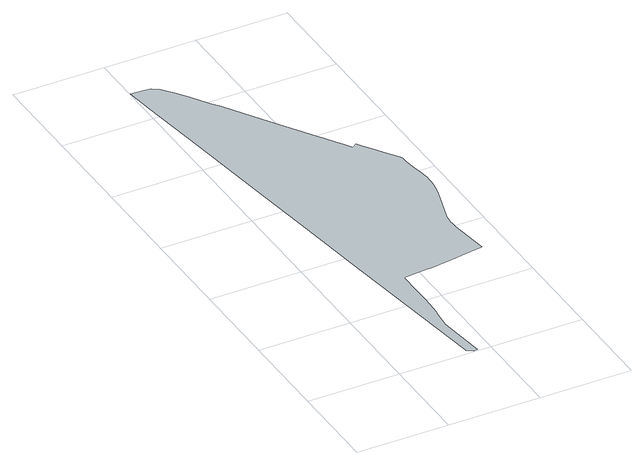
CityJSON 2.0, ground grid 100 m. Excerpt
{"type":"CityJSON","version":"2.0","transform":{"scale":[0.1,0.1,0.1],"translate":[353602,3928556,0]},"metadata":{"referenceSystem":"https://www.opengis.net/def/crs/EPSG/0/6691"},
"CityObjects":{
"object1":{"type":"GenericCityObject","attributes":{"function":"4","validFromType":"3","custodian":"神奈川県","notificationNumber":"神奈川県告示第446号","prefecture":"14","city":"14150","floorAreaRate":2},"geometry":[{"type":"MultiSurface","lod":"1","boundaries":[[[0,1,2,3,4,5,6,7,8,9,10,11,12,13,14,15,16,17,18,19,20,21,22,23,24,25,26,27,28,29,30,31,32,33,34,35,36,37,38,39,40,41,42,43,44,45,46,47,48,49,50,51,52,53,54,55,56,57,58,59,60,61,62,63,64,65,66,67,68,69,70,71,72,73,74,75]]]}]}
},
"vertices":[
[43,5181,0],[160,4373,0],[212,3992,0],[218,3953,0],[309,3297,0],[383,2754,0],[492,1947,0],[494,1939,0],[757,75,0],[759,58,0],[764,55,0],[785,45,0],[800,31,0],[823,8,0],[835,10,0],[865,20,0],[798,541,0],[817,751,0],[820,774,0],[830,1004,0],[829,1204,0],[829,1441,0],[850,1444,0],[1097,1471,0],[1138,1469,0],[1443,1510,0],[1508,1522,0],[1737,1554,0],[1684,1979,0],[1680,2015,0],[1679,2048,0],[1678,2080,0],[1680,2107,0],[1682,2136,0],[1687,2172,0],[1690,2189,0],[1800,2559,0],[1821,2638,0],[1839,2738,0],[1842,2788,0],[1843,2825,0],[1842,2860,0],[1838,2895,0],[1829,2968,0],[1814,3068,0],[1798,3169,0],[1792,3213,0],[1791,3256,0],[1791,3274,0],[1776,3296,0],[1672,3454,0],[1601,3561,0],[1547,3641,0],[1511,3701,0],[1455,3653,0],[1406,3742,0],[1350,3817,0],[1290,3924,0],[1207,4049,0],[1150,4137,0],[1052,4289,0],[996,4372,0],[906,4507,0],[803,4671,0],[731,4788,0],[675,4876,0],[598,4984,0],[531,5083,0],[475,5170,0],[387,5297,0],[329,5366,0],[291,5415,0],[220,5466,0],[150,5478,0],[90,5474,0],[5,5479,0]
]}
